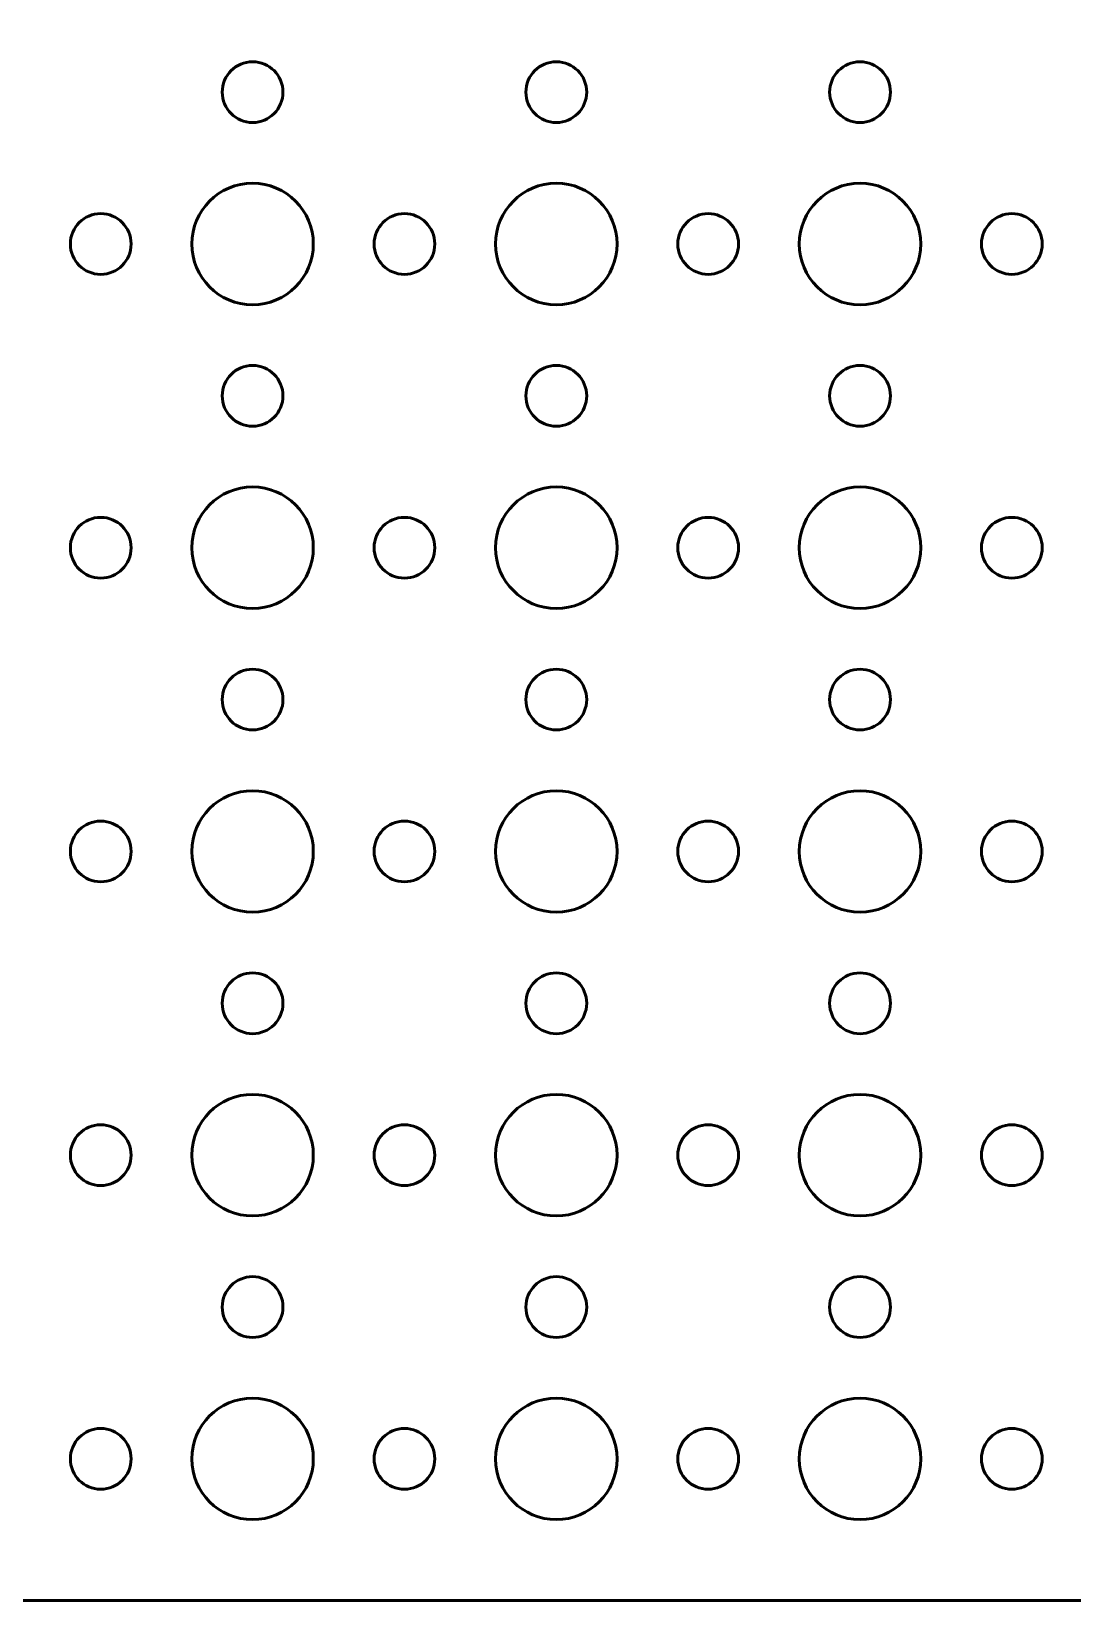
# Model space of a CAD drawing. Header units: centimetres. Extents: x -42 to 42, y -29.9 to 29.9.
# Drawn here: x -36.34 to -31.2, y -29.95 to -22.2 of the extents above; entities that cross this region are included whole.
import ezdxf

# ---------------------------------------------------------------- set-up
doc = ezdxf.new("R2010")
doc.units = ezdxf.units.CM
doc.header["$MEASUREMENT"] = 0
doc.layers.add('Layer 1', color=7, linetype='Continuous')

msp = doc.modelspace()

# ---------------------------------------------------------------- linework, layer by layer
at = {"layer": 'Layer 1', "lineweight": 53}
for points, knots in [([(41.95, 29.45), (41.95, 29.45), (41.95, -29.45), (41.95, -29.45), (41.95, -29.45), (41.95, -29.72614), (41.72614, -29.95), (41.45, -29.95), (41.45, -29.95), (41.45, -29.95), (-41.45, -29.95), (-41.45, -29.95), (-41.45, -29.95), (-41.72614, -29.95), (-41.95, -29.72614), (-41.95, -29.45), (-41.95, -29.45), (-41.95, -29.45), (-41.95, 29.45), (-41.95, 29.45), (-41.95, 29.45), (-41.95, 29.72614), (-41.72614, 29.95), (-41.45, 29.95), (-41.45, 29.95), (-41.45, 29.95), (41.45, 29.95), (41.45, 29.95), (41.45, 29.95), (41.72614, 29.95), (41.95, 29.72614), (41.95, 29.45)], [0, 0, 0, 0, 0.1111111, 0.1111111, 0.1111111, 0.1111111, 0.2222222, 0.2222222, 0.2222222, 0.2222222, 0.3333333, 0.3333333, 0.3333333, 0.3333333, 0.4444444, 0.4444444, 0.4444444, 0.4444444, 0.5555556, 0.5555556, 0.5555556, 0.5555556, 0.6666667, 0.6666667, 0.6666667, 0.6666667, 0.7777778, 0.7777778, 0.7777778, 0.7777778, 1, 1, 1, 1]), ([(-35.25, -22.65), (-35.33284, -22.65), (-35.4, -22.58284), (-35.4, -22.5), (-35.4, -22.5), (-35.4, -22.41716), (-35.33284, -22.35), (-35.25, -22.35), (-35.25, -22.35), (-35.16716, -22.35), (-35.1, -22.41716), (-35.1, -22.5), (-35.1, -22.5), (-35.1, -22.58284), (-35.16716, -22.65), (-35.25, -22.65)], [0, 0, 0, 0, 0.2, 0.2, 0.2, 0.2, 0.4, 0.4, 0.4, 0.4, 0.6, 0.6, 0.6, 0.6, 1, 1, 1, 1]), ([(-33.75, -22.65), (-33.83284, -22.65), (-33.9, -22.58284), (-33.9, -22.5), (-33.9, -22.5), (-33.9, -22.41716), (-33.83284, -22.35), (-33.75, -22.35), (-33.75, -22.35), (-33.66716, -22.35), (-33.6, -22.41716), (-33.6, -22.5), (-33.6, -22.5), (-33.6, -22.58284), (-33.66716, -22.65), (-33.75, -22.65)], [0, 0, 0, 0, 0.2, 0.2, 0.2, 0.2, 0.4, 0.4, 0.4, 0.4, 0.6, 0.6, 0.6, 0.6, 1, 1, 1, 1]), ([(-32.25, -22.65), (-32.33284, -22.65), (-32.4, -22.58284), (-32.4, -22.5), (-32.4, -22.5), (-32.4, -22.41716), (-32.33284, -22.35), (-32.25, -22.35), (-32.25, -22.35), (-32.16716, -22.35), (-32.1, -22.41716), (-32.1, -22.5), (-32.1, -22.5), (-32.1, -22.58284), (-32.16716, -22.65), (-32.25, -22.65)], [0, 0, 0, 0, 0.2, 0.2, 0.2, 0.2, 0.4, 0.4, 0.4, 0.4, 0.6, 0.6, 0.6, 0.6, 1, 1, 1, 1]), ([(-35.25, -23.55), (-35.41569, -23.55), (-35.55, -23.41569), (-35.55, -23.25), (-35.55, -23.25), (-35.55, -23.08431), (-35.41569, -22.95), (-35.25, -22.95), (-35.25, -22.95), (-35.08431, -22.95), (-34.95, -23.08431), (-34.95, -23.25), (-34.95, -23.25), (-34.95, -23.41569), (-35.08431, -23.55), (-35.25, -23.55)], [0, 0, 0, 0, 0.2, 0.2, 0.2, 0.2, 0.4, 0.4, 0.4, 0.4, 0.6, 0.6, 0.6, 0.6, 1, 1, 1, 1]), ([(-33.75, -23.55), (-33.91569, -23.55), (-34.05, -23.41569), (-34.05, -23.25), (-34.05, -23.25), (-34.05, -23.08431), (-33.91569, -22.95), (-33.75, -22.95), (-33.75, -22.95), (-33.58431, -22.95), (-33.45, -23.08431), (-33.45, -23.25), (-33.45, -23.25), (-33.45, -23.41569), (-33.58431, -23.55), (-33.75, -23.55)], [0, 0, 0, 0, 0.2, 0.2, 0.2, 0.2, 0.4, 0.4, 0.4, 0.4, 0.6, 0.6, 0.6, 0.6, 1, 1, 1, 1]), ([(-32.25, -23.55), (-32.41569, -23.55), (-32.55, -23.41569), (-32.55, -23.25), (-32.55, -23.25), (-32.55, -23.08431), (-32.41569, -22.95), (-32.25, -22.95), (-32.25, -22.95), (-32.08431, -22.95), (-31.95, -23.08431), (-31.95, -23.25), (-31.95, -23.25), (-31.95, -23.41569), (-32.08431, -23.55), (-32.25, -23.55)], [0, 0, 0, 0, 0.2, 0.2, 0.2, 0.2, 0.4, 0.4, 0.4, 0.4, 0.6, 0.6, 0.6, 0.6, 1, 1, 1, 1]), ([(-36, -23.4), (-36.08284, -23.4), (-36.15, -23.33284), (-36.15, -23.25), (-36.15, -23.25), (-36.15, -23.16716), (-36.08284, -23.1), (-36, -23.1), (-36, -23.1), (-35.91716, -23.1), (-35.85, -23.16716), (-35.85, -23.25), (-35.85, -23.25), (-35.85, -23.33284), (-35.91716, -23.4), (-36, -23.4)], [0, 0, 0, 0, 0.2, 0.2, 0.2, 0.2, 0.4, 0.4, 0.4, 0.4, 0.6, 0.6, 0.6, 0.6, 1, 1, 1, 1]), ([(-34.5, -23.4), (-34.58284, -23.4), (-34.65, -23.33284), (-34.65, -23.25), (-34.65, -23.25), (-34.65, -23.16716), (-34.58284, -23.1), (-34.5, -23.1), (-34.5, -23.1), (-34.41716, -23.1), (-34.35, -23.16716), (-34.35, -23.25), (-34.35, -23.25), (-34.35, -23.33284), (-34.41716, -23.4), (-34.5, -23.4)], [0, 0, 0, 0, 0.2, 0.2, 0.2, 0.2, 0.4, 0.4, 0.4, 0.4, 0.6, 0.6, 0.6, 0.6, 1, 1, 1, 1]), ([(-33, -23.4), (-33.08284, -23.4), (-33.15, -23.33284), (-33.15, -23.25), (-33.15, -23.25), (-33.15, -23.16716), (-33.08284, -23.1), (-33, -23.1), (-33, -23.1), (-32.91716, -23.1), (-32.85, -23.16716), (-32.85, -23.25), (-32.85, -23.25), (-32.85, -23.33284), (-32.91716, -23.4), (-33, -23.4)], [0, 0, 0, 0, 0.2, 0.2, 0.2, 0.2, 0.4, 0.4, 0.4, 0.4, 0.6, 0.6, 0.6, 0.6, 1, 1, 1, 1]), ([(-31.5, -23.4), (-31.58284, -23.4), (-31.65, -23.33284), (-31.65, -23.25), (-31.65, -23.25), (-31.65, -23.16716), (-31.58284, -23.1), (-31.5, -23.1), (-31.5, -23.1), (-31.41716, -23.1), (-31.35, -23.16716), (-31.35, -23.25), (-31.35, -23.25), (-31.35, -23.33284), (-31.41716, -23.4), (-31.5, -23.4)], [0, 0, 0, 0, 0.2, 0.2, 0.2, 0.2, 0.4, 0.4, 0.4, 0.4, 0.6, 0.6, 0.6, 0.6, 1, 1, 1, 1]), ([(-35.25, -24.15), (-35.33284, -24.15), (-35.4, -24.08284), (-35.4, -24), (-35.4, -24), (-35.4, -23.91716), (-35.33284, -23.85), (-35.25, -23.85), (-35.25, -23.85), (-35.16716, -23.85), (-35.1, -23.91716), (-35.1, -24), (-35.1, -24), (-35.1, -24.08284), (-35.16716, -24.15), (-35.25, -24.15)], [0, 0, 0, 0, 0.2, 0.2, 0.2, 0.2, 0.4, 0.4, 0.4, 0.4, 0.6, 0.6, 0.6, 0.6, 1, 1, 1, 1]), ([(-33.75, -24.15), (-33.83284, -24.15), (-33.9, -24.08284), (-33.9, -24), (-33.9, -24), (-33.9, -23.91716), (-33.83284, -23.85), (-33.75, -23.85), (-33.75, -23.85), (-33.66716, -23.85), (-33.6, -23.91716), (-33.6, -24), (-33.6, -24), (-33.6, -24.08284), (-33.66716, -24.15), (-33.75, -24.15)], [0, 0, 0, 0, 0.2, 0.2, 0.2, 0.2, 0.4, 0.4, 0.4, 0.4, 0.6, 0.6, 0.6, 0.6, 1, 1, 1, 1]), ([(-32.25, -24.15), (-32.33284, -24.15), (-32.4, -24.08284), (-32.4, -24), (-32.4, -24), (-32.4, -23.91716), (-32.33284, -23.85), (-32.25, -23.85), (-32.25, -23.85), (-32.16716, -23.85), (-32.1, -23.91716), (-32.1, -24), (-32.1, -24), (-32.1, -24.08284), (-32.16716, -24.15), (-32.25, -24.15)], [0, 0, 0, 0, 0.2, 0.2, 0.2, 0.2, 0.4, 0.4, 0.4, 0.4, 0.6, 0.6, 0.6, 0.6, 1, 1, 1, 1]), ([(-35.25, -25.05), (-35.41569, -25.05), (-35.55, -24.91569), (-35.55, -24.75), (-35.55, -24.75), (-35.55, -24.58431), (-35.41569, -24.45), (-35.25, -24.45), (-35.25, -24.45), (-35.08431, -24.45), (-34.95, -24.58431), (-34.95, -24.75), (-34.95, -24.75), (-34.95, -24.91569), (-35.08431, -25.05), (-35.25, -25.05)], [0, 0, 0, 0, 0.2, 0.2, 0.2, 0.2, 0.4, 0.4, 0.4, 0.4, 0.6, 0.6, 0.6, 0.6, 1, 1, 1, 1]), ([(-33.75, -25.05), (-33.91569, -25.05), (-34.05, -24.91569), (-34.05, -24.75), (-34.05, -24.75), (-34.05, -24.58431), (-33.91569, -24.45), (-33.75, -24.45), (-33.75, -24.45), (-33.58431, -24.45), (-33.45, -24.58431), (-33.45, -24.75), (-33.45, -24.75), (-33.45, -24.91569), (-33.58431, -25.05), (-33.75, -25.05)], [0, 0, 0, 0, 0.2, 0.2, 0.2, 0.2, 0.4, 0.4, 0.4, 0.4, 0.6, 0.6, 0.6, 0.6, 1, 1, 1, 1]), ([(-32.25, -25.05), (-32.41569, -25.05), (-32.55, -24.91569), (-32.55, -24.75), (-32.55, -24.75), (-32.55, -24.58431), (-32.41569, -24.45), (-32.25, -24.45), (-32.25, -24.45), (-32.08431, -24.45), (-31.95, -24.58431), (-31.95, -24.75), (-31.95, -24.75), (-31.95, -24.91569), (-32.08431, -25.05), (-32.25, -25.05)], [0, 0, 0, 0, 0.2, 0.2, 0.2, 0.2, 0.4, 0.4, 0.4, 0.4, 0.6, 0.6, 0.6, 0.6, 1, 1, 1, 1]), ([(-36, -24.9), (-36.08284, -24.9), (-36.15, -24.83284), (-36.15, -24.75), (-36.15, -24.75), (-36.15, -24.66716), (-36.08284, -24.6), (-36, -24.6), (-36, -24.6), (-35.91716, -24.6), (-35.85, -24.66716), (-35.85, -24.75), (-35.85, -24.75), (-35.85, -24.83284), (-35.91716, -24.9), (-36, -24.9)], [0, 0, 0, 0, 0.2, 0.2, 0.2, 0.2, 0.4, 0.4, 0.4, 0.4, 0.6, 0.6, 0.6, 0.6, 1, 1, 1, 1]), ([(-34.5, -24.9), (-34.58284, -24.9), (-34.65, -24.83284), (-34.65, -24.75), (-34.65, -24.75), (-34.65, -24.66716), (-34.58284, -24.6), (-34.5, -24.6), (-34.5, -24.6), (-34.41716, -24.6), (-34.35, -24.66716), (-34.35, -24.75), (-34.35, -24.75), (-34.35, -24.83284), (-34.41716, -24.9), (-34.5, -24.9)], [0, 0, 0, 0, 0.2, 0.2, 0.2, 0.2, 0.4, 0.4, 0.4, 0.4, 0.6, 0.6, 0.6, 0.6, 1, 1, 1, 1]), ([(-33, -24.9), (-33.08284, -24.9), (-33.15, -24.83284), (-33.15, -24.75), (-33.15, -24.75), (-33.15, -24.66716), (-33.08284, -24.6), (-33, -24.6), (-33, -24.6), (-32.91716, -24.6), (-32.85, -24.66716), (-32.85, -24.75), (-32.85, -24.75), (-32.85, -24.83284), (-32.91716, -24.9), (-33, -24.9)], [0, 0, 0, 0, 0.2, 0.2, 0.2, 0.2, 0.4, 0.4, 0.4, 0.4, 0.6, 0.6, 0.6, 0.6, 1, 1, 1, 1]), ([(-31.5, -24.9), (-31.58284, -24.9), (-31.65, -24.83284), (-31.65, -24.75), (-31.65, -24.75), (-31.65, -24.66716), (-31.58284, -24.6), (-31.5, -24.6), (-31.5, -24.6), (-31.41716, -24.6), (-31.35, -24.66716), (-31.35, -24.75), (-31.35, -24.75), (-31.35, -24.83284), (-31.41716, -24.9), (-31.5, -24.9)], [0, 0, 0, 0, 0.2, 0.2, 0.2, 0.2, 0.4, 0.4, 0.4, 0.4, 0.6, 0.6, 0.6, 0.6, 1, 1, 1, 1]), ([(-35.25, -25.65), (-35.33284, -25.65), (-35.4, -25.58284), (-35.4, -25.5), (-35.4, -25.5), (-35.4, -25.41716), (-35.33284, -25.35), (-35.25, -25.35), (-35.25, -25.35), (-35.16716, -25.35), (-35.1, -25.41716), (-35.1, -25.5), (-35.1, -25.5), (-35.1, -25.58284), (-35.16716, -25.65), (-35.25, -25.65)], [0, 0, 0, 0, 0.2, 0.2, 0.2, 0.2, 0.4, 0.4, 0.4, 0.4, 0.6, 0.6, 0.6, 0.6, 1, 1, 1, 1]), ([(-33.75, -25.65), (-33.83284, -25.65), (-33.9, -25.58284), (-33.9, -25.5), (-33.9, -25.5), (-33.9, -25.41716), (-33.83284, -25.35), (-33.75, -25.35), (-33.75, -25.35), (-33.66716, -25.35), (-33.6, -25.41716), (-33.6, -25.5), (-33.6, -25.5), (-33.6, -25.58284), (-33.66716, -25.65), (-33.75, -25.65)], [0, 0, 0, 0, 0.2, 0.2, 0.2, 0.2, 0.4, 0.4, 0.4, 0.4, 0.6, 0.6, 0.6, 0.6, 1, 1, 1, 1]), ([(-32.25, -25.65), (-32.33284, -25.65), (-32.4, -25.58284), (-32.4, -25.5), (-32.4, -25.5), (-32.4, -25.41716), (-32.33284, -25.35), (-32.25, -25.35), (-32.25, -25.35), (-32.16716, -25.35), (-32.1, -25.41716), (-32.1, -25.5), (-32.1, -25.5), (-32.1, -25.58284), (-32.16716, -25.65), (-32.25, -25.65)], [0, 0, 0, 0, 0.2, 0.2, 0.2, 0.2, 0.4, 0.4, 0.4, 0.4, 0.6, 0.6, 0.6, 0.6, 1, 1, 1, 1]), ([(-35.25, -26.55), (-35.41569, -26.55), (-35.55, -26.41569), (-35.55, -26.25), (-35.55, -26.25), (-35.55, -26.08431), (-35.41569, -25.95), (-35.25, -25.95), (-35.25, -25.95), (-35.08431, -25.95), (-34.95, -26.08431), (-34.95, -26.25), (-34.95, -26.25), (-34.95, -26.41569), (-35.08431, -26.55), (-35.25, -26.55)], [0, 0, 0, 0, 0.2, 0.2, 0.2, 0.2, 0.4, 0.4, 0.4, 0.4, 0.6, 0.6, 0.6, 0.6, 1, 1, 1, 1]), ([(-33.75, -26.55), (-33.91569, -26.55), (-34.05, -26.41569), (-34.05, -26.25), (-34.05, -26.25), (-34.05, -26.08431), (-33.91569, -25.95), (-33.75, -25.95), (-33.75, -25.95), (-33.58431, -25.95), (-33.45, -26.08431), (-33.45, -26.25), (-33.45, -26.25), (-33.45, -26.41569), (-33.58431, -26.55), (-33.75, -26.55)], [0, 0, 0, 0, 0.2, 0.2, 0.2, 0.2, 0.4, 0.4, 0.4, 0.4, 0.6, 0.6, 0.6, 0.6, 1, 1, 1, 1]), ([(-32.25, -26.55), (-32.41569, -26.55), (-32.55, -26.41569), (-32.55, -26.25), (-32.55, -26.25), (-32.55, -26.08431), (-32.41569, -25.95), (-32.25, -25.95), (-32.25, -25.95), (-32.08431, -25.95), (-31.95, -26.08431), (-31.95, -26.25), (-31.95, -26.25), (-31.95, -26.41569), (-32.08431, -26.55), (-32.25, -26.55)], [0, 0, 0, 0, 0.2, 0.2, 0.2, 0.2, 0.4, 0.4, 0.4, 0.4, 0.6, 0.6, 0.6, 0.6, 1, 1, 1, 1]), ([(-36, -26.4), (-36.08284, -26.4), (-36.15, -26.33284), (-36.15, -26.25), (-36.15, -26.25), (-36.15, -26.16716), (-36.08284, -26.1), (-36, -26.1), (-36, -26.1), (-35.91716, -26.1), (-35.85, -26.16716), (-35.85, -26.25), (-35.85, -26.25), (-35.85, -26.33284), (-35.91716, -26.4), (-36, -26.4)], [0, 0, 0, 0, 0.2, 0.2, 0.2, 0.2, 0.4, 0.4, 0.4, 0.4, 0.6, 0.6, 0.6, 0.6, 1, 1, 1, 1]), ([(-34.5, -26.4), (-34.58284, -26.4), (-34.65, -26.33284), (-34.65, -26.25), (-34.65, -26.25), (-34.65, -26.16716), (-34.58284, -26.1), (-34.5, -26.1), (-34.5, -26.1), (-34.41716, -26.1), (-34.35, -26.16716), (-34.35, -26.25), (-34.35, -26.25), (-34.35, -26.33284), (-34.41716, -26.4), (-34.5, -26.4)], [0, 0, 0, 0, 0.2, 0.2, 0.2, 0.2, 0.4, 0.4, 0.4, 0.4, 0.6, 0.6, 0.6, 0.6, 1, 1, 1, 1]), ([(-33, -26.4), (-33.08284, -26.4), (-33.15, -26.33284), (-33.15, -26.25), (-33.15, -26.25), (-33.15, -26.16716), (-33.08284, -26.1), (-33, -26.1), (-33, -26.1), (-32.91716, -26.1), (-32.85, -26.16716), (-32.85, -26.25), (-32.85, -26.25), (-32.85, -26.33284), (-32.91716, -26.4), (-33, -26.4)], [0, 0, 0, 0, 0.2, 0.2, 0.2, 0.2, 0.4, 0.4, 0.4, 0.4, 0.6, 0.6, 0.6, 0.6, 1, 1, 1, 1]), ([(-31.5, -26.4), (-31.58284, -26.4), (-31.65, -26.33284), (-31.65, -26.25), (-31.65, -26.25), (-31.65, -26.16716), (-31.58284, -26.1), (-31.5, -26.1), (-31.5, -26.1), (-31.41716, -26.1), (-31.35, -26.16716), (-31.35, -26.25), (-31.35, -26.25), (-31.35, -26.33284), (-31.41716, -26.4), (-31.5, -26.4)], [0, 0, 0, 0, 0.2, 0.2, 0.2, 0.2, 0.4, 0.4, 0.4, 0.4, 0.6, 0.6, 0.6, 0.6, 1, 1, 1, 1]), ([(-35.25, -27.15), (-35.33284, -27.15), (-35.4, -27.08284), (-35.4, -27), (-35.4, -27), (-35.4, -26.91716), (-35.33284, -26.85), (-35.25, -26.85), (-35.25, -26.85), (-35.16716, -26.85), (-35.1, -26.91716), (-35.1, -27), (-35.1, -27), (-35.1, -27.08284), (-35.16716, -27.15), (-35.25, -27.15)], [0, 0, 0, 0, 0.2, 0.2, 0.2, 0.2, 0.4, 0.4, 0.4, 0.4, 0.6, 0.6, 0.6, 0.6, 1, 1, 1, 1]), ([(-33.75, -27.15), (-33.83284, -27.15), (-33.9, -27.08284), (-33.9, -27), (-33.9, -27), (-33.9, -26.91716), (-33.83284, -26.85), (-33.75, -26.85), (-33.75, -26.85), (-33.66716, -26.85), (-33.6, -26.91716), (-33.6, -27), (-33.6, -27), (-33.6, -27.08284), (-33.66716, -27.15), (-33.75, -27.15)], [0, 0, 0, 0, 0.2, 0.2, 0.2, 0.2, 0.4, 0.4, 0.4, 0.4, 0.6, 0.6, 0.6, 0.6, 1, 1, 1, 1]), ([(-32.25, -27.15), (-32.33284, -27.15), (-32.4, -27.08284), (-32.4, -27), (-32.4, -27), (-32.4, -26.91716), (-32.33284, -26.85), (-32.25, -26.85), (-32.25, -26.85), (-32.16716, -26.85), (-32.1, -26.91716), (-32.1, -27), (-32.1, -27), (-32.1, -27.08284), (-32.16716, -27.15), (-32.25, -27.15)], [0, 0, 0, 0, 0.2, 0.2, 0.2, 0.2, 0.4, 0.4, 0.4, 0.4, 0.6, 0.6, 0.6, 0.6, 1, 1, 1, 1]), ([(-35.25, -28.05), (-35.41569, -28.05), (-35.55, -27.91569), (-35.55, -27.75), (-35.55, -27.75), (-35.55, -27.58431), (-35.41569, -27.45), (-35.25, -27.45), (-35.25, -27.45), (-35.08431, -27.45), (-34.95, -27.58431), (-34.95, -27.75), (-34.95, -27.75), (-34.95, -27.91569), (-35.08431, -28.05), (-35.25, -28.05)], [0, 0, 0, 0, 0.2, 0.2, 0.2, 0.2, 0.4, 0.4, 0.4, 0.4, 0.6, 0.6, 0.6, 0.6, 1, 1, 1, 1]), ([(-33.75, -28.05), (-33.91569, -28.05), (-34.05, -27.91569), (-34.05, -27.75), (-34.05, -27.75), (-34.05, -27.58431), (-33.91569, -27.45), (-33.75, -27.45), (-33.75, -27.45), (-33.58431, -27.45), (-33.45, -27.58431), (-33.45, -27.75), (-33.45, -27.75), (-33.45, -27.91569), (-33.58431, -28.05), (-33.75, -28.05)], [0, 0, 0, 0, 0.2, 0.2, 0.2, 0.2, 0.4, 0.4, 0.4, 0.4, 0.6, 0.6, 0.6, 0.6, 1, 1, 1, 1]), ([(-32.25, -28.05), (-32.41569, -28.05), (-32.55, -27.91569), (-32.55, -27.75), (-32.55, -27.75), (-32.55, -27.58431), (-32.41569, -27.45), (-32.25, -27.45), (-32.25, -27.45), (-32.08431, -27.45), (-31.95, -27.58431), (-31.95, -27.75), (-31.95, -27.75), (-31.95, -27.91569), (-32.08431, -28.05), (-32.25, -28.05)], [0, 0, 0, 0, 0.2, 0.2, 0.2, 0.2, 0.4, 0.4, 0.4, 0.4, 0.6, 0.6, 0.6, 0.6, 1, 1, 1, 1]), ([(-36, -27.9), (-36.08284, -27.9), (-36.15, -27.83284), (-36.15, -27.75), (-36.15, -27.75), (-36.15, -27.66716), (-36.08284, -27.6), (-36, -27.6), (-36, -27.6), (-35.91716, -27.6), (-35.85, -27.66716), (-35.85, -27.75), (-35.85, -27.75), (-35.85, -27.83284), (-35.91716, -27.9), (-36, -27.9)], [0, 0, 0, 0, 0.2, 0.2, 0.2, 0.2, 0.4, 0.4, 0.4, 0.4, 0.6, 0.6, 0.6, 0.6, 1, 1, 1, 1]), ([(-34.5, -27.9), (-34.58284, -27.9), (-34.65, -27.83284), (-34.65, -27.75), (-34.65, -27.75), (-34.65, -27.66716), (-34.58284, -27.6), (-34.5, -27.6), (-34.5, -27.6), (-34.41716, -27.6), (-34.35, -27.66716), (-34.35, -27.75), (-34.35, -27.75), (-34.35, -27.83284), (-34.41716, -27.9), (-34.5, -27.9)], [0, 0, 0, 0, 0.2, 0.2, 0.2, 0.2, 0.4, 0.4, 0.4, 0.4, 0.6, 0.6, 0.6, 0.6, 1, 1, 1, 1]), ([(-33, -27.9), (-33.08284, -27.9), (-33.15, -27.83284), (-33.15, -27.75), (-33.15, -27.75), (-33.15, -27.66716), (-33.08284, -27.6), (-33, -27.6), (-33, -27.6), (-32.91716, -27.6), (-32.85, -27.66716), (-32.85, -27.75), (-32.85, -27.75), (-32.85, -27.83284), (-32.91716, -27.9), (-33, -27.9)], [0, 0, 0, 0, 0.2, 0.2, 0.2, 0.2, 0.4, 0.4, 0.4, 0.4, 0.6, 0.6, 0.6, 0.6, 1, 1, 1, 1]), ([(-31.5, -27.9), (-31.58284, -27.9), (-31.65, -27.83284), (-31.65, -27.75), (-31.65, -27.75), (-31.65, -27.66716), (-31.58284, -27.6), (-31.5, -27.6), (-31.5, -27.6), (-31.41716, -27.6), (-31.35, -27.66716), (-31.35, -27.75), (-31.35, -27.75), (-31.35, -27.83284), (-31.41716, -27.9), (-31.5, -27.9)], [0, 0, 0, 0, 0.2, 0.2, 0.2, 0.2, 0.4, 0.4, 0.4, 0.4, 0.6, 0.6, 0.6, 0.6, 1, 1, 1, 1]), ([(-35.25, -28.65), (-35.33284, -28.65), (-35.4, -28.58284), (-35.4, -28.5), (-35.4, -28.5), (-35.4, -28.41716), (-35.33284, -28.35), (-35.25, -28.35), (-35.25, -28.35), (-35.16716, -28.35), (-35.1, -28.41716), (-35.1, -28.5), (-35.1, -28.5), (-35.1, -28.58284), (-35.16716, -28.65), (-35.25, -28.65)], [0, 0, 0, 0, 0.2, 0.2, 0.2, 0.2, 0.4, 0.4, 0.4, 0.4, 0.6, 0.6, 0.6, 0.6, 1, 1, 1, 1]), ([(-33.75, -28.65), (-33.83284, -28.65), (-33.9, -28.58284), (-33.9, -28.5), (-33.9, -28.5), (-33.9, -28.41716), (-33.83284, -28.35), (-33.75, -28.35), (-33.75, -28.35), (-33.66716, -28.35), (-33.6, -28.41716), (-33.6, -28.5), (-33.6, -28.5), (-33.6, -28.58284), (-33.66716, -28.65), (-33.75, -28.65)], [0, 0, 0, 0, 0.2, 0.2, 0.2, 0.2, 0.4, 0.4, 0.4, 0.4, 0.6, 0.6, 0.6, 0.6, 1, 1, 1, 1]), ([(-32.25, -28.65), (-32.33284, -28.65), (-32.4, -28.58284), (-32.4, -28.5), (-32.4, -28.5), (-32.4, -28.41716), (-32.33284, -28.35), (-32.25, -28.35), (-32.25, -28.35), (-32.16716, -28.35), (-32.1, -28.41716), (-32.1, -28.5), (-32.1, -28.5), (-32.1, -28.58284), (-32.16716, -28.65), (-32.25, -28.65)], [0, 0, 0, 0, 0.2, 0.2, 0.2, 0.2, 0.4, 0.4, 0.4, 0.4, 0.6, 0.6, 0.6, 0.6, 1, 1, 1, 1]), ([(-35.25, -29.55), (-35.41569, -29.55), (-35.55, -29.41569), (-35.55, -29.25), (-35.55, -29.25), (-35.55, -29.08431), (-35.41569, -28.95), (-35.25, -28.95), (-35.25, -28.95), (-35.08431, -28.95), (-34.95, -29.08431), (-34.95, -29.25), (-34.95, -29.25), (-34.95, -29.41569), (-35.08431, -29.55), (-35.25, -29.55)], [0, 0, 0, 0, 0.2, 0.2, 0.2, 0.2, 0.4, 0.4, 0.4, 0.4, 0.6, 0.6, 0.6, 0.6, 1, 1, 1, 1]), ([(-33.75, -29.55), (-33.91569, -29.55), (-34.05, -29.41569), (-34.05, -29.25), (-34.05, -29.25), (-34.05, -29.08431), (-33.91569, -28.95), (-33.75, -28.95), (-33.75, -28.95), (-33.58431, -28.95), (-33.45, -29.08431), (-33.45, -29.25), (-33.45, -29.25), (-33.45, -29.41569), (-33.58431, -29.55), (-33.75, -29.55)], [0, 0, 0, 0, 0.2, 0.2, 0.2, 0.2, 0.4, 0.4, 0.4, 0.4, 0.6, 0.6, 0.6, 0.6, 1, 1, 1, 1]), ([(-32.25, -29.55), (-32.41569, -29.55), (-32.55, -29.41569), (-32.55, -29.25), (-32.55, -29.25), (-32.55, -29.08431), (-32.41569, -28.95), (-32.25, -28.95), (-32.25, -28.95), (-32.08431, -28.95), (-31.95, -29.08431), (-31.95, -29.25), (-31.95, -29.25), (-31.95, -29.41569), (-32.08431, -29.55), (-32.25, -29.55)], [0, 0, 0, 0, 0.2, 0.2, 0.2, 0.2, 0.4, 0.4, 0.4, 0.4, 0.6, 0.6, 0.6, 0.6, 1, 1, 1, 1]), ([(-36, -29.4), (-36.08284, -29.4), (-36.15, -29.33284), (-36.15, -29.25), (-36.15, -29.25), (-36.15, -29.16716), (-36.08284, -29.1), (-36, -29.1), (-36, -29.1), (-35.91716, -29.1), (-35.85, -29.16716), (-35.85, -29.25), (-35.85, -29.25), (-35.85, -29.33284), (-35.91716, -29.4), (-36, -29.4)], [0, 0, 0, 0, 0.2, 0.2, 0.2, 0.2, 0.4, 0.4, 0.4, 0.4, 0.6, 0.6, 0.6, 0.6, 1, 1, 1, 1]), ([(-34.5, -29.4), (-34.58284, -29.4), (-34.65, -29.33284), (-34.65, -29.25), (-34.65, -29.25), (-34.65, -29.16716), (-34.58284, -29.1), (-34.5, -29.1), (-34.5, -29.1), (-34.41716, -29.1), (-34.35, -29.16716), (-34.35, -29.25), (-34.35, -29.25), (-34.35, -29.33284), (-34.41716, -29.4), (-34.5, -29.4)], [0, 0, 0, 0, 0.2, 0.2, 0.2, 0.2, 0.4, 0.4, 0.4, 0.4, 0.6, 0.6, 0.6, 0.6, 1, 1, 1, 1]), ([(-33, -29.4), (-33.08284, -29.4), (-33.15, -29.33284), (-33.15, -29.25), (-33.15, -29.25), (-33.15, -29.16716), (-33.08284, -29.1), (-33, -29.1), (-33, -29.1), (-32.91716, -29.1), (-32.85, -29.16716), (-32.85, -29.25), (-32.85, -29.25), (-32.85, -29.33284), (-32.91716, -29.4), (-33, -29.4)], [0, 0, 0, 0, 0.2, 0.2, 0.2, 0.2, 0.4, 0.4, 0.4, 0.4, 0.6, 0.6, 0.6, 0.6, 1, 1, 1, 1]), ([(-31.5, -29.4), (-31.58284, -29.4), (-31.65, -29.33284), (-31.65, -29.25), (-31.65, -29.25), (-31.65, -29.16716), (-31.58284, -29.1), (-31.5, -29.1), (-31.5, -29.1), (-31.41716, -29.1), (-31.35, -29.16716), (-31.35, -29.25), (-31.35, -29.25), (-31.35, -29.33284), (-31.41716, -29.4), (-31.5, -29.4)], [0, 0, 0, 0, 0.2, 0.2, 0.2, 0.2, 0.4, 0.4, 0.4, 0.4, 0.6, 0.6, 0.6, 0.6, 1, 1, 1, 1])]:
    msp.add_open_spline(points, degree=3, knots=knots, dxfattribs=at)

doc.saveas('drawing.dxf')
